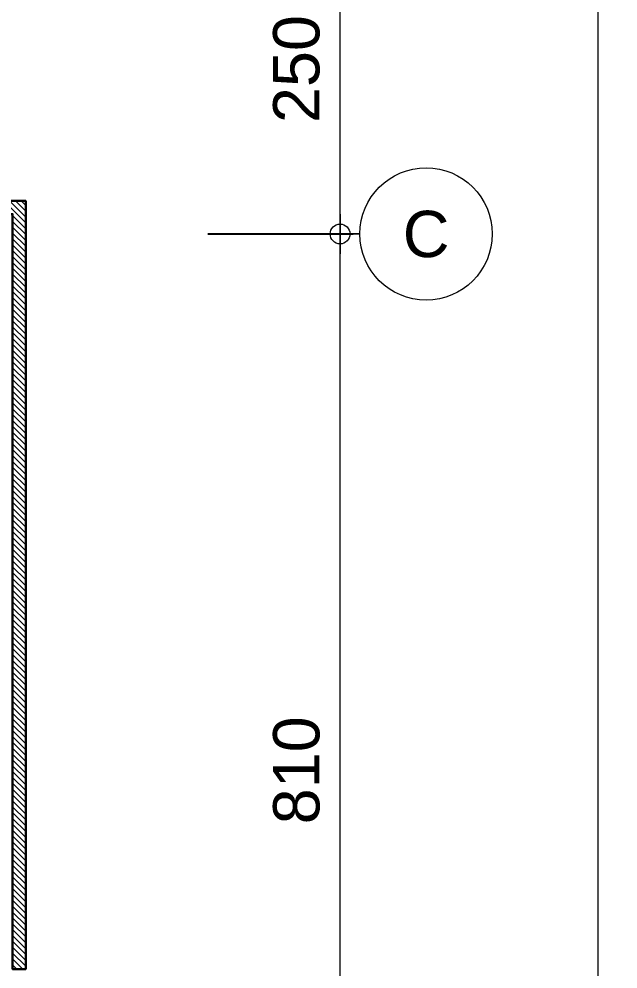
# Model space of a CAD drawing. Header units: millimetres. Extents: x -324 to 75, y -297 to 212.
# Drawn here: x -206.09 to -201.57, y 147.29 to 154.47 of the extents above; entities that cross this region are included whole.
import ezdxf
from ezdxf.enums import TextEntityAlignment as Align

# ---------------------------------------------------------------- set-up
doc = ezdxf.new("R2010")
doc.units = ezdxf.units.MM
doc.layers.get('defpoints').update_dxf_attribs({"color": 1})
for name, color, linetype, lineweight in [('ars', 11, 'Continuous', 0), ('KOL', 1, 'Continuous', 30), ('u', 6, 'Continuous', 20)]:
    doc.layers.add(name, color=color, linetype=linetype, lineweight=lineweight)
doc.styles.add('S', font='simplex', dxfattribs={"width": 0.75})
doc.styles.get("Standard").update_dxf_attribs({"font": 'arial.ttf'})
doc.dimstyles.new('sk-100', dxfattribs={"dimtxt": 0.35, "dimasz": 0.15, "dimexe": 0.1, "dimexo": 0, "dimgap": 0.15, "dimtad": 1, "dimdec": 0, "dimlfac": 100, "dimzin": 0, "dimdsep": 46, "dimtxsty": 'Standard', "dimblk": 'BULAT', "dimcen": 0.09, "dimclrd": 256, "dimclre": 256, "dimclrt": 256, "dimadec": 0, "dimazin": 0, "dimtfac": 1, "dimtdec": 0, "dimtofl": 0, "dimtmove": 0, "dimatfit": 3, "dimldrblk": 'BULAT', "dimfxl": 1, "dimtolj": 1, "dimtzin": 0, "dimlwd": -1, "dimarcsym": 0})

# ---------------------------------------------------------------- blocks, each defined once
blk = doc.blocks.new('A-4')
at = {"layer": 'ars'}
h = blk.add_hatch(dxfattribs=at)
h.set_pattern_fill('ANSI31', color=256, scale=0.25, angle=180, style=0)
h.set_pattern_definition([(315, (37.55, 7.8), (-0.02209709, -0.02209709), [])])
h.paths.add_polyline_path([(36.785, 13.6), (37.45, 13.6), (37.55, 13.6), (37.55, 7.8), (37.45, 7.8), (37.45, 13.5), (36.785, 13.5)])
at = {"layer": 'KOL'}
blk.add_lwpolyline([(36.785, 13.6), (37.45, 13.6), (37.55, 13.6), (37.55, 7.8), (37.45, 7.8), (37.45, 13.5), (36.785, 13.5), (36.785, 13.6)], dxfattribs=at)
blk = doc.blocks.new('BULAT')
for p, q in [((0, -1), (0, 1)), ((-1, 0), (1, 0))]:
    blk.add_line(p, q)
blk.add_circle((0, 0), 0.5)
blk = doc.blocks.new('*D110')
at = {"layer": 'defpoints', "color": 0}
for p in [(-204.667, 152.8439), (-203.667, 152.8439), (-204.667, 144.7439)]:
    blk.add_point(p, dxfattribs=at)
at = {"layer": 'u', "lineweight": -2}
for p, q in [((-204.667, 152.8439), (-203.567, 152.8439)), ((-204.667, 144.7439), (-203.567, 144.7439))]:
    blk.add_line(p, q, dxfattribs=at)
at = {"layer": 'u'}
blk.add_line((-203.667, 144.8939), (-203.667, 152.6939), dxfattribs=at)
at = {"layer": 'u', "xscale": 0.15, "yscale": 0.15, "zscale": 0.15}
for p, rotation in [((-203.667, 152.8439), 90), ((-203.667, 144.7439), 270)]:
    blk.add_blockref('BULAT', p, dxfattribs=dict(at, rotation=rotation))
at = {"layer": 'u', "insert": (-203.9957, 148.7939), "char_height": 0.35, "attachment_point": 5, "rotation": 90}
blk.add_mtext('\\A1;810', dxfattribs=at)
blk = doc.blocks.new('NAV')
blk.add_circle((0, -0.4), 0.4)
at = {"style": 'S', "width": 0.75, "flags": 4}
blk.add_attdef('AV', text='', height=0.3, dxfattribs=at).set_placement((0, -0.4), align=Align.MIDDLE)
blk = doc.blocks.new('*D111')
at = {"layer": 'defpoints', "color": 0}
for p in [(-204.667, 155.3439), (-203.667, 155.3439), (-204.667, 152.8439)]:
    blk.add_point(p, dxfattribs=at)
at = {"layer": 'u', "lineweight": -2}
for p, q in [((-204.667, 155.3439), (-203.567, 155.3439)), ((-204.667, 152.8439), (-203.567, 152.8439))]:
    blk.add_line(p, q, dxfattribs=at)
at = {"layer": 'u'}
blk.add_line((-203.667, 152.9939), (-203.667, 155.1939), dxfattribs=at)
at = {"layer": 'u', "xscale": 0.15, "yscale": 0.15, "zscale": 0.15}
for p, rotation in [((-203.667, 155.3439), 90), ((-203.667, 152.8439), 270)]:
    blk.add_blockref('BULAT', p, dxfattribs=dict(at, rotation=rotation))
at = {"layer": 'u', "insert": (-203.9957, 154.0889), "char_height": 0.35, "attachment_point": 5, "rotation": 90}
blk.add_mtext('\\A1;250', dxfattribs=at)
blk = doc.blocks.new('*D119')
at = {"layer": 'defpoints', "color": 0}
for p in [(-202.517, 195.7439), (-201.717, 195.7439), (-202.517, 139.7439)]:
    blk.add_point(p, dxfattribs=at)
at = {"layer": 'u', "lineweight": -2}
for p, q in [((-202.517, 195.7439), (-201.617, 195.7439)), ((-202.517, 139.7439), (-201.617, 139.7439))]:
    blk.add_line(p, q, dxfattribs=at)
at = {"layer": 'u'}
blk.add_line((-201.717, 139.8939), (-201.717, 195.5939), dxfattribs=at)
at = {"layer": 'u', "xscale": 0.15, "yscale": 0.15, "zscale": 0.15}
for p, rotation in [((-201.717, 195.7439), 90), ((-201.717, 139.7439), 270)]:
    blk.add_blockref('BULAT', p, dxfattribs=dict(at, rotation=rotation))
at = {"layer": 'u', "insert": (-202.0457, 167.7439), "char_height": 0.35, "attachment_point": 5, "rotation": 90}
blk.add_mtext('\\A1;5600', dxfattribs=at)

msp = doc.modelspace()

# ---------------------------------------------------------------- block references
msp.add_blockref('A-4', (-243.5919, 139.4939))
at = {"layer": 'u'}
ref = msp.add_blockref('NAV', (-203.017, 153.3439), dxfattribs=dict(at, xscale=1.25, yscale=1.25, zscale=1.25))
ref.add_attrib('AV', 'C', dxfattribs={"layer": '0', "height": 0.35, "flags": 4}).set_placement((-203.017, 152.8439), align=Align.MIDDLE)

# ---------------------------------------------------------------- dimensions: what is measured, and where the dimension line sits
for base, p1, p2, picture, middle in [((-201.717, 195.7439), (-202.517, 139.7439), (-202.517, 195.7439), '*D119', (-201.717, 167.7439)), ((-203.667, 155.3439), (-204.667, 152.8439), (-204.667, 155.3439), '*D111', (-203.667, 154.0889)), ((-203.667, 152.8439), (-204.667, 144.7439), (-204.667, 152.8439), '*D110', (-203.667, 148.7939))]:
    dim = msp.add_linear_dim(base=base, p1=p1, p2=p2, angle=90, dimstyle='sk-100', dxfattribs=at)
    dim.commit()
    dim.dimension.update_dxf_attribs({"geometry": picture, "text_midpoint": middle, "dimtype": 160})

doc.saveas('drawing.dxf')
